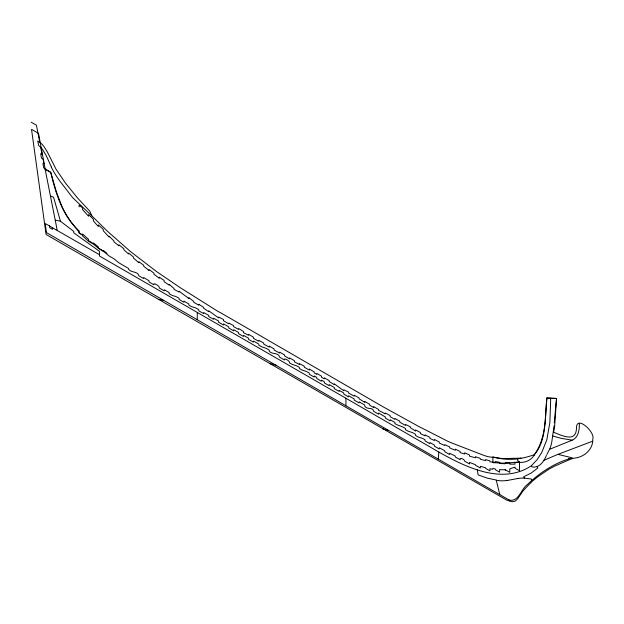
<?xml version="1.0" encoding="UTF-8"?>
<svg xmlns="http://www.w3.org/2000/svg" width="624" height="624" viewBox="0 0 624 624"><rect width="100%" height="100%" fill="white"/><g stroke="black" fill="none" stroke-linecap="round" stroke-linejoin="round"><path stroke-width="0.94" d="M543.886 460.317L557.918 454.366L572.442 457.891C555.391 462.376 540.22 472.337 527.553 484.403C521.212 488.795 519.301 500.581 510.721 500.339A23.86 13.775 60 0 1 508.599 499.707L345.922 405.779L345.93 398.245L99.567 256.074L99.395 251.238L73.726 232.791L73.796 231.426L60.434 221.239L55.232 220.116L45.092 169.034L43.742 167.762L42.908 163.636L43.961 163.722L43.142 159.448L41.48 157.958L40.638 153.761L42.167 154.736L40.669 147.241L38.774 145.626L37.666 141.008L41.761 143.918A17.94 10.358 60 0 1 43.602 146.055L47.143 151.554L56.121 169.346L65.731 183.433L77.399 197.831L89.739 211.091L91.861 215.904L107.617 231.395L130.408 251.495L156.577 271.565L180.055 287.57L217.347 311.025A187.535 108.272 60 0 0 221.278 313.131L383.659 407.137L418.197 426.176L447.205 440.973A161.639 93.327 60 0 0 451.214 442.775L484.091 455.473A88.218 50.934 60 0 0 488.787 456.823L502.765 458.562L520.985 458.18L517.452 458.851L517.546 460.083L519.23 462.275M345.922 405.779L197.254 319.738L197.309 312.78M579.337 423.938C579.431 429.967 578.464 437.393 572.224 440.154L549.432 449.366M49.351 225.818L52.58 227.83L52.541 229.304L49.655 227.705L49.351 225.818L45.248 223.603L46.418 232.588L197.254 319.738M438.266 459.319L438.859 452.065L345.93 398.245M556.015 403.666L554.284 422.807M556.054 403.268L556.507 398.494L547.022 398.424C544.354 417.331 547.256 439.756 534.144 455.099M553.956 425.974L553.66 428.727M553.574 429.515L551.749 442.244A51.605 29.796 60 0 1 549.346 449.709L546.889 454.444M546.452 455.364C543.933 461.159 539.76 468.187 532.21 466.955L531.375 465.754L537.03 459.794L541.726 452.579L546.803 439.826L549.861 422.651L550.641 400.943A62.018 35.81 60 0 0 550.516 398.369M531.375 465.754C502.273 485.176 465.855 467.267 438.859 452.065M557.918 454.366L592.48 441.246M518.131 478.46L507.179 480.488M572.224 440.154L561.265 438.368L552.763 435.997M518.146 478.483A76.534 44.187 60 0 1 524.371 478.117L531.227 479.006L532.015 480.355M158.402 299.317L163.73 300.433M269.95 363.706L275.987 365.157M382.598 428.821L388.604 430.505M50.56 196.1L53.578 197.223L60.434 221.239M52.58 227.83L99.614 254.779M31.2 122.21L36.418 125.198L39.741 142.147M45.092 169.034L50.731 172.286C55.739 193.487 62.478 215.779 79.1 230.927L79.1 232.682L82.61 235.123L82.61 235.966L88.569 241.238L93.421 244.039L98.381 248.258L103.233 251.059L109.075 255.957L113.927 258.757L118.927 262.844L128.575 268.468L128.583 269.272C131.251 273.008 137.818 270.964 138.817 275.746L143.668 278.554L143.715 277.532L149.019 280.745L149.05 281.962L153.902 284.778C152.576 281.759 160.407 286.346 159.315 288.015L164.167 290.815L164.229 289.723L169.166 292.586L169.166 293.732C174.299 296.977 173.893 294.996 179.072 298.311L179.096 299.465L183.94 302.266L183.963 301.166L188.861 303.958L188.861 305.097C194.009 308.365 193.58 306.306 198.783 309.668L198.791 310.807L203.642 313.607L203.658 312.484L208.712 315.377L208.72 316.508L213.564 319.309L213.642 318.209L218.603 321.056L218.603 322.187L223.454 324.987L223.54 323.887L228.758 326.882L228.797 328.037L233.649 330.837L233.711 329.722L238.571 332.506L238.61 333.661L243.461 336.461L243.524 335.345L248.469 338.177L248.539 339.355L253.383 342.147L253.422 341.016L258.82 344.113L258.843 345.259C264.007 348.41 263.827 346.679 269.256 350.103L269.272 351.242C272.072 354.861 278.374 351.998 279.653 357.201L284.505 360.001C283.156 356.936 290.628 361.249 289.583 362.903C294.7 366.194 294.271 364.096 299.387 367.403L299.395 368.542C304.528 371.81 304.114 369.759 309.309 373.113L309.317 374.252L314.168 377.052L314.192 375.937L316.766 377.403L316.766 378.542L321.438 381.241L321.555 380.164L324.347 381.771L324.34 382.91L329.191 385.702L329.207 384.571L334.261 387.488L334.269 388.619L339.183 391.451L339.199 390.328L343.777 392.98L343.777 394.103L348.621 396.903L348.652 395.78L354.229 398.993L354.237 400.14L359.089 402.94L359.182 401.848L364.759 405.062L364.775 406.216C367.349 410.132 372.754 406.544 373.706 411.364L378.557 414.164L378.62 413.057L385.281 416.894L385.32 418.057L390.164 420.857L390.234 419.749L394.891 422.432L394.898 423.579C400.07 426.699 400.023 425.053 405.514 428.548L405.514 429.694C410.654 432.923 410.327 430.966 415.592 434.351L415.592 435.49C420.693 438.867 420.077 436.582 425.014 439.772L425.022 440.887L429.866 443.687L429.936 442.58L434.421 445.091L434.413 446.168L439.257 448.968L439.288 447.782L444.764 450.723L444.756 451.714L449.608 454.514L449.631 453.258L455.278 456.058L455.302 456.955L460.145 459.755C458.968 456.604 465.098 459.576 464.646 461.136L469.498 463.936L469.505 462.415L475.449 464.685L475.457 465.231L480.308 468.023L480.386 466.331L485.511 467.75L485.605 468.343L489.918 470.831L489.926 468.757L492.703 469.232L492.757 468.476L495.316 468.944L495.316 469.693L499.629 472.181L499.637 469.583L501.29 469.724A54.74 31.606 60 0 0 505.284 469.646L505.3 470.161L505.3 469.747L509.792 472.337L509.8 468.835L515.011 467.103L515.018 468.187L519.511 470.785L519.488 461.83L506.033 463.242L492.898 462.665L492.905 456.784C506.766 461.136 520.939 459.576 534.269 454.678C546.218 438.407 545.384 416.91 546.764 397.621L556.561 398.432L554.674 426.013L553.87 431.184L553.363 431.441L553.948 432.424C561.444 435.201 575.749 442.993 576.467 428.665C575.874 413.985 595.444 432.362 592.8 438.883C593.393 449.335 583.892 457.501 573.986 458.149L571.319 459.03L568.612 458.741L569.977 459.459L554.822 466.027L548.761 469.279L538.333 476.362L532.42 481.135L527.569 486.026L522.951 490.994L517.686 498.787L515.198 501.15L512.164 501.758L506.844 500.183L46.098 234.499L31.52 129.332L38.509 133.364L45.193 169.205L50.77 172.435L56.347 191.708L61.932 206.466A52.517 30.319 60 0 0 73.804 225.514L79.006 231.933L79.108 233.126L82.61 235.154L82.61 234.016L88.569 239.327L88.569 240.591L93.421 243.789L93.421 242.908L98.374 246.987L98.374 248.11L103.233 251.222L103.233 250.38L106.985 253.36M91.861 215.904L72.727 197.73L59.935 181.202A62.603 36.145 60 0 1 51.269 167.123M537.194 466.463L537.833 468.023L531.001 473.171L523.692 476.752L524.386 478.156M508.607 499.715L509.418 500.986M51.418 167.068L46.254 155.633L42.666 149.651A17.527 10.117 60 0 0 40.669 147.241M499.801 494.731L496.236 480.035L487.313 478.132L478.124 474.887L477.259 469.747M55.232 220.116L57.135 230.077M519.511 463.616L519.511 462.431L515.011 462.556L515.011 464.139L509.8 464.155L509.8 462.922L505.3 462.719L505.3 463.757L499.637 463.484L499.637 462.322L495.316 461.549L495.316 462.439L489.926 461.791L489.926 460.894L485.605 459.599L485.605 460.645L480.308 459.225L480.308 458.437L475.449 456.706L475.449 457.79L469.505 456.152L469.505 454.997L464.646 452.782L464.646 453.991L460.153 452.65L460.153 451.55L455.294 449.132L455.294 450.278L449.608 447.845L449.608 446.893L444.756 444.655L444.756 445.536L439.265 443.032L439.265 442.018L434.405 439.444L434.405 440.528L429.874 438.376L429.874 437.33L425.014 434.866L425.014 435.864L420.443 433.579L420.443 432.572L415.592 429.928L415.592 431.083L410.366 427.721L410.366 426.816L405.514 424.429L405.514 425.428L399.75 422.191L399.75 421.177L394.898 418.423L394.898 419.375L390.172 416.676L390.172 415.623L385.312 413.002L385.312 413.868L378.557 410.342L378.557 409.469L373.698 406.637L373.698 407.519L369.626 405.148L369.626 404.258L364.775 401.482L364.775 402.347L359.089 398.798L359.089 397.964L354.229 395.179L354.229 396.185L348.629 393.081L348.629 392.122L343.769 389.813L343.769 390.733L334.261 383.815L334.261 384.634L329.199 381.56L329.199 380.64L324.34 377.84L324.34 378.877L321.438 377.169L321.438 376.139L316.766 373.386L316.766 374.416L314.168 372.887L314.168 371.857L309.317 369.034L309.317 370.071L304.247 367.177L304.247 366.116L299.387 363.636L299.387 364.486L294.434 361.772L294.434 360.664L289.575 357.926L289.575 358.878L284.513 355.836L284.513 354.908L279.653 352.139L279.653 353.083L274.123 350.017L274.123 348.949L269.264 346.063L269.264 347.162L263.702 344.042L263.702 343.091L258.843 340.267L258.843 341.297L253.391 338.309L253.391 337.171L248.531 334.269L248.531 335.322L243.461 332.608L243.461 331.477L238.61 328.466L238.61 329.456L233.649 326.648L233.649 325.619L228.797 323.053L228.797 323.848L223.454 320.72L223.454 319.449L218.603 317.031L218.603 317.889L208.712 310.822L208.712 311.68L203.642 308.24L203.642 307.375L198.791 304.301L198.791 305.167L193.721 302.281L193.721 301.415L188.861 297.656L188.861 298.514L179.088 291.213L179.088 292.063L174.018 289.372L174.018 288.53L169.166 284.302L169.166 285.129L164.167 281.752L164.167 280.48L159.315 277.196L159.315 278.249L153.902 274.154L153.902 273.086L149.042 269.49L149.042 270.551L143.668 266.175L143.668 265.208L138.809 261.729L138.809 262.727L133.435 258.008L133.435 256.979L128.575 253.024L128.575 254.038L123.778 249.647L123.778 248.664L118.919 244.834L118.919 245.809L113.927 241.831L113.927 240.926L109.067 236.2L109.067 237.034L103.233 230.708L103.233 229.343L98.374 224.936L98.374 226.489A70.769 40.856 60 0 1 93.421 220.896L93.421 219.336L88.569 214.57L88.569 216.255L82.61 209.633L82.61 207.893L79.1 205.156L79.1 206.895M507.125 480.379A64.264 37.105 60 0 1 496.291 480.238M534.214 455.185A44.46 25.67 60 0 1 519.254 462.345"/></g></svg>
